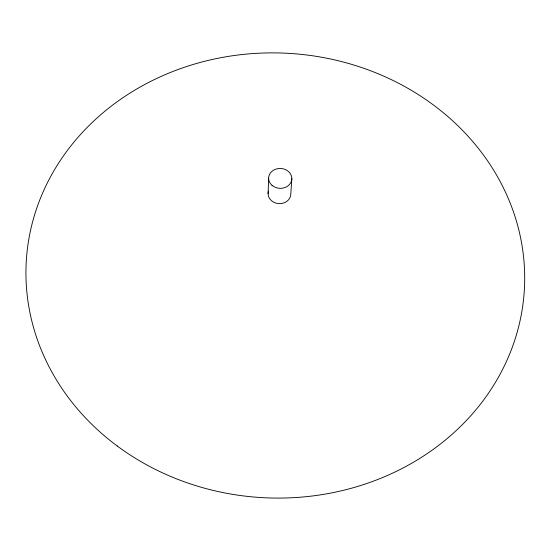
<?xml version="1.0" encoding="UTF-8"?>
<svg xmlns="http://www.w3.org/2000/svg" width="551" height="551" viewBox="0 0 551 551"><rect width="100%" height="100%" fill="white"/><g stroke="black" fill="none" stroke-linecap="round" stroke-linejoin="round"><path stroke-width="0.83" d="M268.103 193.601L268.619 178.145M291.844 178.558L290.797 194A11.351 9.78 2.9 0 1 277.911 203.526A11.351 9.78 2.9 0 1 268.523 191.08M117.26 446.028A249.451 222.535 2.9 0 0 521.398 314.111A249.451 222.535 2.9 0 0 187.285 66.313A249.451 222.535 2.9 0 0 117.26 446.028M272.022 185.322A11.612 9.932 2.9 0 0 291.445 181.127A11.612 9.932 2.9 0 0 277.229 168.764A11.612 9.932 2.9 0 0 272.022 185.322"/></g></svg>
